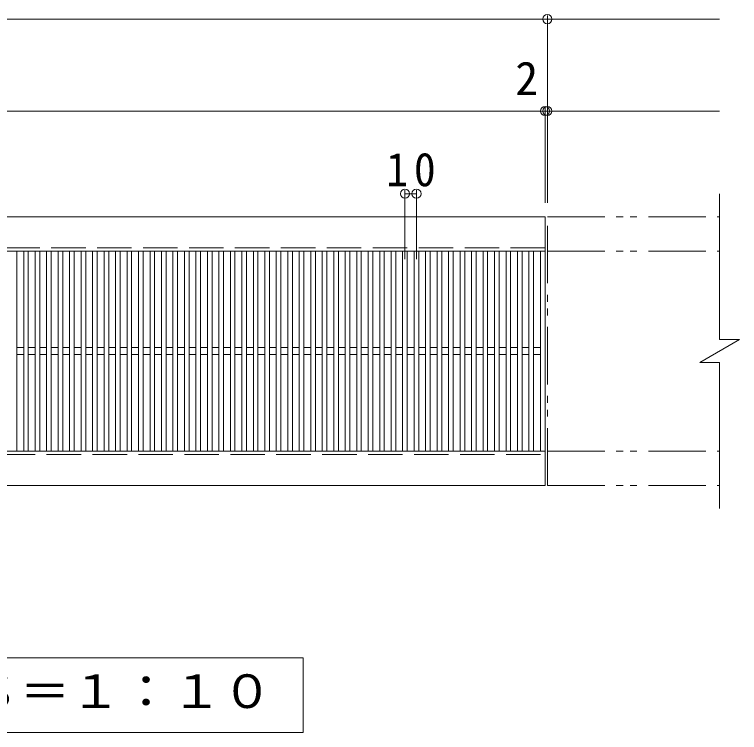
# Model space of a CAD drawing. Units: millimetres at full size, sheet at 1:10; details may follow other scales. Extents: x -1607 to 1854, y -1375 to 1187.
# Drawn here: x -906 to -275, y 532 to 1157 of the extents above; entities that cross this region are included whole.
import ezdxf
from ezdxf.enums import TextEntityAlignment as Align

# ---------------------------------------------------------------- set-up
doc = ezdxf.new("R2010")
doc.units = ezdxf.units.MM
doc.header["$LTSCALE"] = 10
doc.header["$PDMODE"] = 32
doc.header["$PDSIZE"] = 8
doc.linetypes.add('DASHED3', pattern=[4, 3, -1])
doc.linetypes.add('DOUBLE_CHAIN1', pattern=[8.8, 5, -1, 0.6, -0.6, 0.6, -1])
for name, color, linetype, lineweight in [('C-1', 2, 'Continuous', 9), ('C-2', 3, 'Continuous', 9), ('C-4', 7, 'Continuous', 9), ('C-5', 7, 'Continuous', 9)]:
    doc.layers.add(name, color=color, linetype=linetype, lineweight=lineweight)
doc.styles.add('ＭＳ ゴシック', font='')
doc.styles.get('ＭＳ ゴシック').set_extended_font_data('MS Gothic')

msp = doc.modelspace()

# ---------------------------------------------------------------- linework, layer by layer
at = {"layer": 'C-1'}
for p, q in [((-444.02, 980.69), (-1438.02, 980.69)), ((-309.34, 853.69), (-274.7, 873.69)), ((-309.34, 853.69), (-292.02, 853.69)), ((-292.02, 853.69), (-292.02, 726.69)), ((-1438.02, 776.69), (-444.02, 776.69)), ((-444.02, 776.69), (-444.02, 746.69)), ((-1438.02, 746.69), (-444.02, 746.69))]:
    msp.add_line(p, q, dxfattribs=at)
at = {"layer": 'C-1', "linetype": 'DOUBLE_CHAIN1'}
for p, q in [((-442.02, 980.69), (-292.02, 980.69)), ((-442.02, 746.69), (-442.02, 980.69)), ((-442.02, 950.69), (-292.02, 950.69)), ((-442.02, 776.69), (-292.02, 776.69)), ((-442.02, 746.69), (-292.02, 746.69))]:
    msp.add_line(p, q, dxfattribs=at)
at = {"layer": 'C-1', "linetype": 'DASHED3'}
for p, q in [((-444.02, 953.69), (-1438.02, 953.69)), ((-1438.02, 773.69), (-444.02, 773.69))]:
    msp.add_line(p, q, dxfattribs=at)
at = {"layer": 'C-1'}
for points in [[(-292.02, 1000.69), (-292.02, 873.69), (-274.7, 873.69)], [(-444.02, 980.69), (-444.02, 950.69), (-1438.02, 950.69)]]:
    msp.add_lwpolyline(points, dxfattribs=at)
at = {"layer": 'C-2'}
for p, q in [((-904.02, 950.69), (-904.02, 776.69)), ((-898.02, 776.69), (-898.02, 950.69)), ((-894.02, 950.69), (-894.02, 776.69)), ((-888.02, 776.69), (-888.02, 950.69)), ((-884.02, 950.69), (-884.02, 776.69)), ((-878.02, 776.69), (-878.02, 950.69)), ((-874.02, 950.69), (-874.02, 776.69)), ((-868.02, 776.69), (-868.02, 950.69)), ((-864.02, 950.69), (-864.02, 776.69)), ((-858.02, 776.69), (-858.02, 950.69)), ((-854.02, 950.69), (-854.02, 776.69)), ((-848.02, 776.69), (-848.02, 950.69)), ((-844.02, 950.69), (-844.02, 776.69)), ((-838.02, 776.69), (-838.02, 950.69)), ((-834.02, 950.69), (-834.02, 776.69)), ((-828.02, 776.69), (-828.02, 950.69)), ((-824.02, 950.69), (-824.02, 776.69)), ((-818.02, 776.69), (-818.02, 950.69)), ((-814.02, 950.69), (-814.02, 776.69)), ((-808.02, 776.69), (-808.02, 950.69)), ((-804.02, 950.69), (-804.02, 776.69)), ((-798.02, 776.69), (-798.02, 950.69)), ((-794.02, 950.69), (-794.02, 776.69)), ((-788.02, 776.69), (-788.02, 950.69)), ((-784.02, 950.69), (-784.02, 776.69)), ((-778.02, 776.69), (-778.02, 950.69)), ((-774.02, 950.69), (-774.02, 776.69)), ((-768.02, 776.69), (-768.02, 950.69)), ((-764.02, 950.69), (-764.02, 776.69)), ((-758.02, 776.69), (-758.02, 950.69)), ((-754.02, 950.69), (-754.02, 776.69)), ((-748.02, 776.69), (-748.02, 950.69)), ((-744.02, 950.69), (-744.02, 776.69)), ((-738.02, 776.69), (-738.02, 950.69)), ((-734.02, 950.69), (-734.02, 776.69)), ((-728.02, 776.69), (-728.02, 950.69)), ((-724.02, 950.69), (-724.02, 776.69)), ((-718.02, 776.69), (-718.02, 950.69)), ((-714.02, 950.69), (-714.02, 776.69)), ((-708.02, 776.69), (-708.02, 950.69)), ((-704.02, 950.69), (-704.02, 776.69)), ((-698.02, 776.69), (-698.02, 950.69)), ((-694.02, 950.69), (-694.02, 776.69)), ((-688.02, 776.69), (-688.02, 950.69)), ((-684.02, 950.69), (-684.02, 776.69)), ((-678.02, 776.69), (-678.02, 950.69)), ((-674.02, 950.69), (-674.02, 776.69)), ((-668.02, 776.69), (-668.02, 950.69)), ((-664.02, 950.69), (-664.02, 776.69)), ((-658.02, 776.69), (-658.02, 950.69)), ((-654.02, 950.69), (-654.02, 776.69)), ((-648.02, 776.69), (-648.02, 950.69)), ((-644.02, 950.69), (-644.02, 776.69)), ((-638.02, 776.69), (-638.02, 950.69)), ((-634.02, 950.69), (-634.02, 776.69)), ((-628.02, 776.69), (-628.02, 950.69)), ((-624.02, 950.69), (-624.02, 776.69)), ((-618.02, 776.69), (-618.02, 950.69)), ((-614.02, 950.69), (-614.02, 776.69)), ((-608.02, 776.69), (-608.02, 950.69)), ((-604.02, 950.69), (-604.02, 776.69)), ((-598.02, 776.69), (-598.02, 950.69)), ((-594.02, 950.69), (-594.02, 776.69)), ((-588.02, 776.69), (-588.02, 950.69)), ((-584.02, 950.69), (-584.02, 776.69)), ((-578.02, 776.69), (-578.02, 950.69)), ((-574.02, 950.69), (-574.02, 776.69)), ((-568.02, 776.69), (-568.02, 950.69)), ((-564.02, 950.69), (-564.02, 776.69)), ((-558.02, 776.69), (-558.02, 950.69)), ((-554.02, 950.69), (-554.02, 776.69)), ((-548.02, 776.69), (-548.02, 950.69)), ((-544.02, 950.69), (-544.02, 776.69)), ((-538.02, 776.69), (-538.02, 950.69)), ((-534.02, 950.69), (-534.02, 776.69)), ((-528.02, 776.69), (-528.02, 950.69)), ((-524.02, 950.69), (-524.02, 776.69)), ((-518.02, 776.69), (-518.02, 950.69)), ((-514.02, 950.69), (-514.02, 776.69)), ((-508.02, 776.69), (-508.02, 950.69)), ((-504.02, 950.69), (-504.02, 776.69)), ((-498.02, 776.69), (-498.02, 950.69)), ((-494.02, 950.69), (-494.02, 776.69)), ((-488.02, 776.69), (-488.02, 950.69)), ((-484.02, 950.69), (-484.02, 776.69)), ((-478.02, 776.69), (-478.02, 950.69)), ((-474.02, 950.69), (-474.02, 776.69)), ((-468.02, 776.69), (-468.02, 950.69)), ((-464.02, 950.69), (-464.02, 776.69)), ((-458.02, 776.69), (-458.02, 950.69)), ((-454.02, 950.69), (-454.02, 776.69)), ((-448.02, 776.69), (-448.02, 950.69)), ((-444.02, 950.69), (-444.02, 776.69)), ((-898.02, 866.69), (-904.02, 866.69)), ((-888.02, 866.69), (-894.02, 866.69)), ((-878.02, 866.69), (-884.02, 866.69)), ((-868.02, 866.69), (-874.02, 866.69)), ((-858.02, 866.69), (-864.02, 866.69)), ((-848.02, 866.69), (-854.02, 866.69)), ((-838.02, 866.69), (-844.02, 866.69)), ((-828.02, 866.69), (-834.02, 866.69)), ((-818.02, 866.69), (-824.02, 866.69)), ((-808.02, 866.69), (-814.02, 866.69)), ((-798.02, 866.69), (-804.02, 866.69)), ((-788.02, 866.69), (-794.02, 866.69)), ((-778.02, 866.69), (-784.02, 866.69)), ((-768.02, 866.69), (-774.02, 866.69)), ((-758.02, 866.69), (-764.02, 866.69)), ((-748.02, 866.69), (-754.02, 866.69)), ((-738.02, 866.69), (-744.02, 866.69)), ((-728.02, 866.69), (-734.02, 866.69)), ((-718.02, 866.69), (-724.02, 866.69)), ((-708.02, 866.69), (-714.02, 866.69)), ((-698.02, 866.69), (-704.02, 866.69)), ((-688.02, 866.69), (-694.02, 866.69)), ((-678.02, 866.69), (-684.02, 866.69)), ((-668.02, 866.69), (-674.02, 866.69)), ((-658.02, 866.69), (-664.02, 866.69)), ((-648.02, 866.69), (-654.02, 866.69)), ((-638.02, 866.69), (-644.02, 866.69)), ((-628.02, 866.69), (-634.02, 866.69)), ((-618.02, 866.69), (-624.02, 866.69)), ((-608.02, 866.69), (-614.02, 866.69)), ((-598.02, 866.69), (-604.02, 866.69)), ((-588.02, 866.69), (-594.02, 866.69)), ((-578.02, 866.69), (-584.02, 866.69)), ((-568.02, 866.69), (-574.02, 866.69)), ((-558.02, 866.69), (-564.02, 866.69)), ((-548.02, 866.69), (-554.02, 866.69)), ((-538.02, 866.69), (-544.02, 866.69)), ((-528.02, 866.69), (-534.02, 866.69)), ((-518.02, 866.69), (-524.02, 866.69)), ((-508.02, 866.69), (-514.02, 866.69)), ((-498.02, 866.69), (-504.02, 866.69)), ((-488.02, 866.69), (-494.02, 866.69)), ((-478.02, 866.69), (-484.02, 866.69)), ((-468.02, 866.69), (-474.02, 866.69)), ((-458.02, 866.69), (-464.02, 866.69)), ((-448.02, 866.69), (-454.02, 866.69)), ((-898.02, 860.69), (-904.02, 860.69)), ((-888.02, 860.69), (-894.02, 860.69)), ((-878.02, 860.69), (-884.02, 860.69)), ((-868.02, 860.69), (-874.02, 860.69)), ((-858.02, 860.69), (-864.02, 860.69)), ((-848.02, 860.69), (-854.02, 860.69)), ((-838.02, 860.69), (-844.02, 860.69)), ((-828.02, 860.69), (-834.02, 860.69)), ((-818.02, 860.69), (-824.02, 860.69)), ((-808.02, 860.69), (-814.02, 860.69)), ((-798.02, 860.69), (-804.02, 860.69)), ((-788.02, 860.69), (-794.02, 860.69)), ((-778.02, 860.69), (-784.02, 860.69)), ((-768.02, 860.69), (-774.02, 860.69)), ((-758.02, 860.69), (-764.02, 860.69)), ((-748.02, 860.69), (-754.02, 860.69)), ((-738.02, 860.69), (-744.02, 860.69)), ((-728.02, 860.69), (-734.02, 860.69)), ((-718.02, 860.69), (-724.02, 860.69)), ((-708.02, 860.69), (-714.02, 860.69)), ((-698.02, 860.69), (-704.02, 860.69)), ((-688.02, 860.69), (-694.02, 860.69)), ((-678.02, 860.69), (-684.02, 860.69)), ((-668.02, 860.69), (-674.02, 860.69)), ((-658.02, 860.69), (-664.02, 860.69)), ((-648.02, 860.69), (-654.02, 860.69)), ((-638.02, 860.69), (-644.02, 860.69)), ((-628.02, 860.69), (-634.02, 860.69)), ((-618.02, 860.69), (-624.02, 860.69)), ((-608.02, 860.69), (-614.02, 860.69)), ((-598.02, 860.69), (-604.02, 860.69)), ((-588.02, 860.69), (-594.02, 860.69)), ((-578.02, 860.69), (-584.02, 860.69)), ((-568.02, 860.69), (-574.02, 860.69)), ((-558.02, 860.69), (-564.02, 860.69)), ((-548.02, 860.69), (-554.02, 860.69)), ((-538.02, 860.69), (-544.02, 860.69)), ((-528.02, 860.69), (-534.02, 860.69)), ((-518.02, 860.69), (-524.02, 860.69)), ((-508.02, 860.69), (-514.02, 860.69)), ((-498.02, 860.69), (-504.02, 860.69)), ((-488.02, 860.69), (-494.02, 860.69)), ((-478.02, 860.69), (-484.02, 860.69)), ((-468.02, 860.69), (-474.02, 860.69)), ((-458.02, 860.69), (-464.02, 860.69)), ((-448.02, 860.69), (-454.02, 860.69))]:
    msp.add_line(p, q, dxfattribs=at)
at = {"layer": 'C-4'}
for p, q in [((-442.02, 992.69), (-442.02, 1155.69)), ((-1590.02, 1152.69), (-292.02, 1152.69)), ((-444.02, 992.69), (-444.02, 1075.69)), ((-1590.02, 1072.69), (-292.02, 1072.69)), ((-566.02, 1003.69), (-566.02, 943.81)), ((-566.02, 1000.69), (-556.02, 1000.69)), ((-556.02, 1003.69), (-556.02, 943.81))]:
    msp.add_line(p, q, dxfattribs=at)
for p in [(-442.02, 1152.69), (-444.02, 1072.69), (-442.02, 1072.69), (-566.02, 1000.69), (-556.02, 1000.69)]:
    msp.add_point(p, dxfattribs=at)
at = {"layer": 'C-5'}
msp.add_lwpolyline([(-1229.52, 531.69), (-1229.52, 596.69), (-654.52, 596.69), (-654.52, 531.69)], close=True, dxfattribs=at)

# ---------------------------------------------------------------- texts
at = {"layer": 'C-4', "color": 2, "style": 'ＭＳ ゴシック'}
msp.add_text('2', height=29.33, dxfattribs=at).set_placement((-469.98, 1077.69), align=Align.BOTTOM_LEFT)
at = {"layer": 'C-4', "color": 2, "insert": (-582.27, 1006.69), "char_height": 29.33, "attachment_point": 7, "style": 'ＭＳ ゴシック'}
msp.add_mtext('\\T1.27;\\W0.95;10', dxfattribs=at)
at = {"layer": 'C-5', "color": 2, "style": 'ＭＳ ゴシック', "width": 1.1}
msp.add_text('平面詳細図\u3000Ｓ＝１：１０', height=29.33, dxfattribs=at).set_placement((-1209.52, 544.19), align=Align.BOTTOM_LEFT)

doc.saveas('drawing.dxf')
